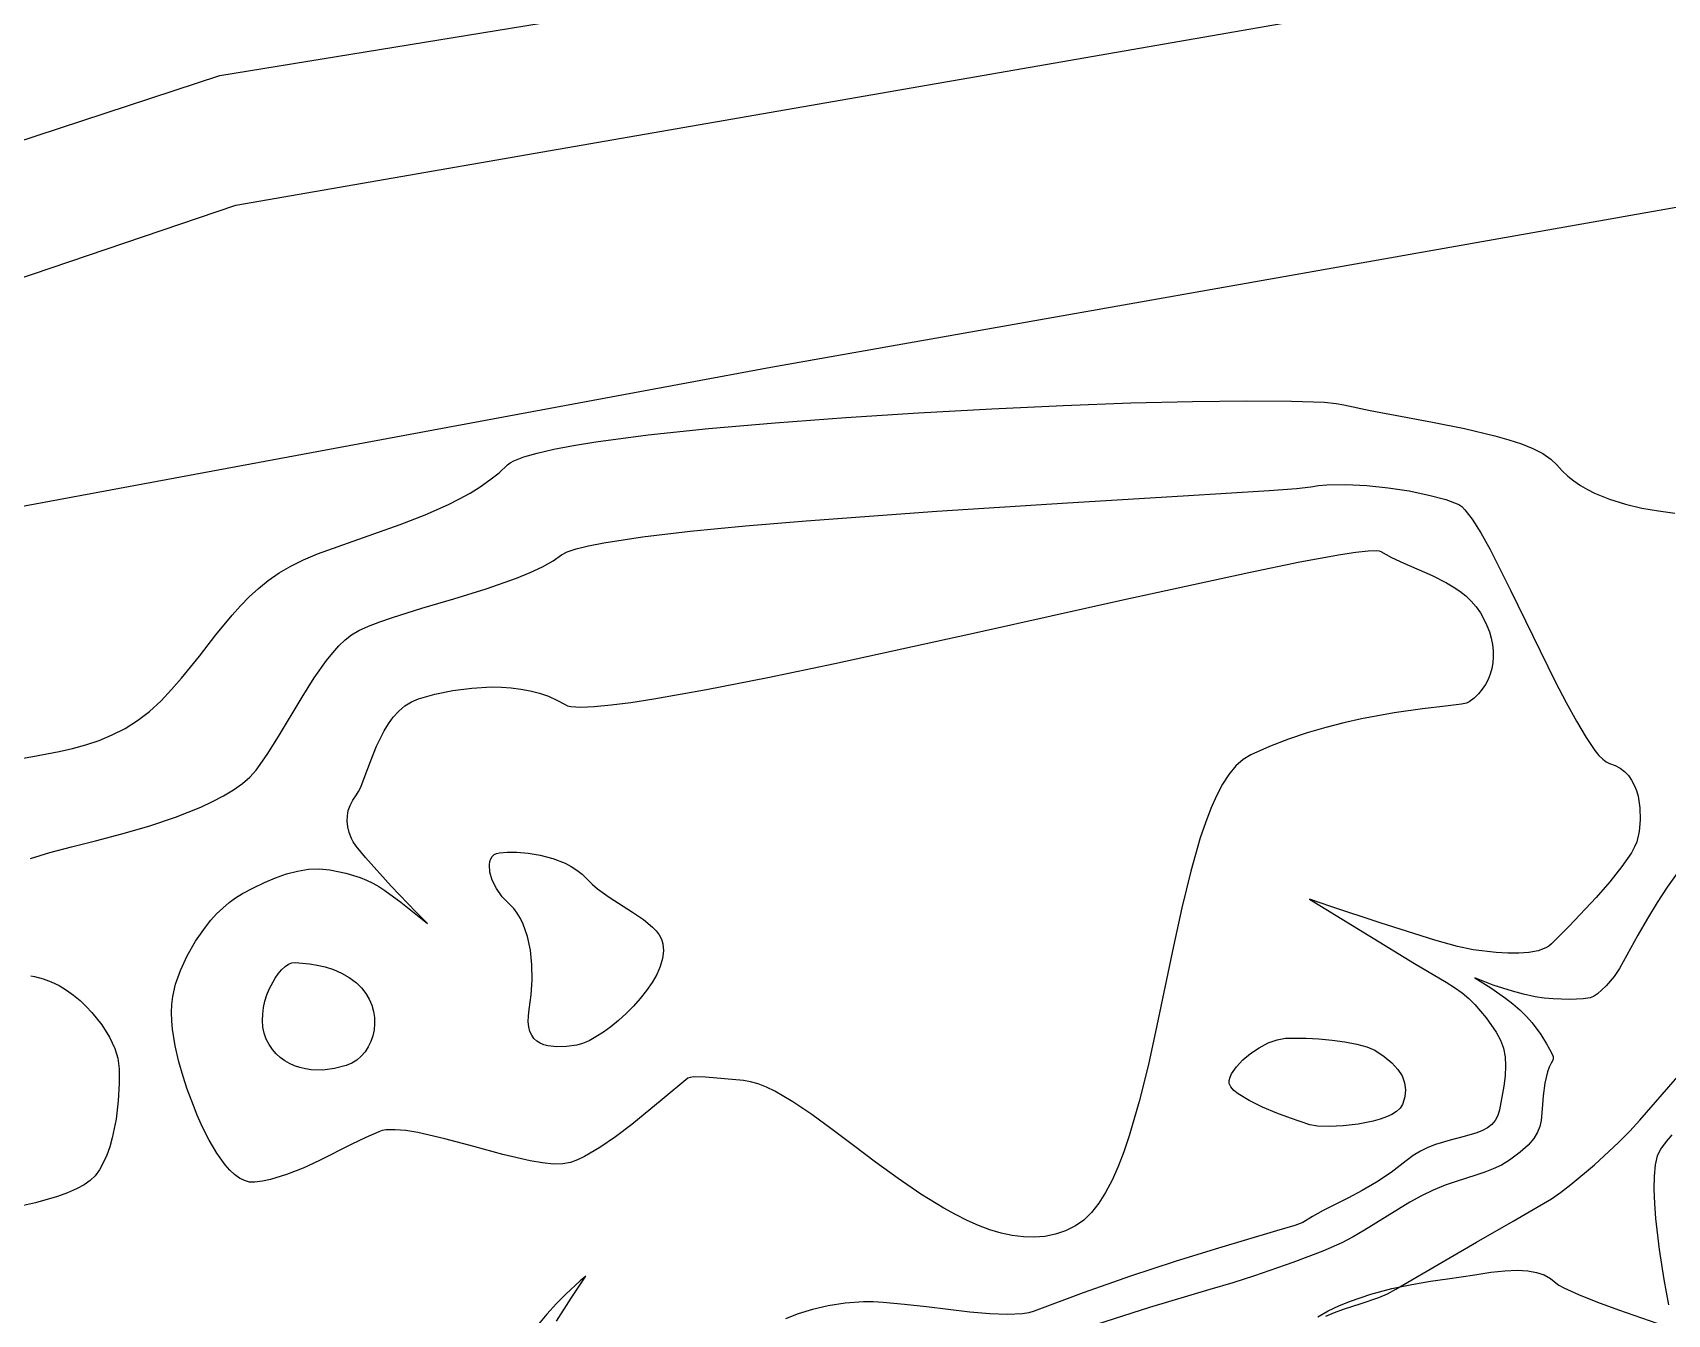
# Model space of a CAD drawing. Header units: millimetres. Extents: x 2 to 2848, y 1 to 2248.
# Drawn here: x 1730 to 2238, y 1306 to 1705 of the extents above; entities that cross this region are included whole.
import ezdxf

# ---------------------------------------------------------------- set-up
doc = ezdxf.new("R2010")
doc.units = ezdxf.units.MM
for name, color, linetype in [('1000m', 7, 'CONTINUOUS'), ('100m', 7, 'CONTINUOUS'), ('1500m', 7, 'CONTINUOUS'), ('2000m', 7, 'CONTINUOUS'), ('200m', 7, 'CONTINUOUS'), ('500m', 7, 'CONTINUOUS'), ('河川・湖沼', 7, 'CONTINUOUS'), ('海岸線', 7, 'CONTINUOUS')]:
    doc.layers.add(name, color=color, linetype=linetype)

msp = doc.modelspace()

# ---------------------------------------------------------------- linework, layer by layer
at = {"layer": '1000m', "color": 1}
for points in [[(1729.308508, 1448.112148), (1735.328291, 1450.018493), (1742.0209, 1451.77911), (1749.512458, 1453.616205), (1757.65203, 1455.760259), (1766.070646, 1458.220573), (1774.399338, 1461.00645), (1782.269137, 1464.12719), (1785.91665, 1465.816041), (1789.311077, 1467.592096), (1792.406296, 1469.456518), (1795.156187, 1471.410469), (1797.514629, 1473.455112), (1799.4355, 1475.59161), (1802.868385, 1480.448676), (1806.409783, 1486.071588), (1813.756113, 1498.312701), (1817.530044, 1504.27978), (1821.350486, 1509.710457), (1823.273305, 1512.122907), (1825.201938, 1514.279171), (1827.134449, 1516.138554), (1829.0689, 1517.66036), (1831.366684, 1519.00356), (1834.329544, 1520.356836), (1837.866013, 1521.724065), (1841.884623, 1523.109122), (1851.002401, 1525.948225), (1860.951138, 1528.90515), (1870.999094, 1532.010903), (1880.414533, 1535.29649), (1884.656389, 1537.016411), (1888.465714, 1538.792917), (1891.75104, 1540.629885), (1894.4209, 1542.53119), (1896.149212, 1543.493018), (1898.954556, 1544.443218), (1902.765025, 1545.381016), (1907.508715, 1546.305637), (1919.508133, 1548.112245), (1934.377567, 1549.856842), (1951.541773, 1551.533225), (1970.425508, 1553.135195), (2011.050588, 1556.091087), (2051.650856, 1558.67491), (2087.624364, 1560.837052), (2114.369162, 1562.527905), (2122.842685, 1563.181096), (2127.2833, 1563.69786), (2129.66359, 1564.074387), (2132.310916, 1564.316427), (2138.234595, 1564.429598), (2144.710174, 1564.102486), (2151.393488, 1563.400202), (2157.940371, 1562.387861), (2164.006661, 1561.130573), (2169.248192, 1559.693452), (2173.3208, 1558.14161), (2174.218086, 1557.545925), (2175.218757, 1556.569741), (2177.50351, 1553.578579), (2180.121574, 1549.373538), (2183.019463, 1544.160032), (2189.440777, 1531.529278), (2196.339575, 1517.329629), (2203.287976, 1503.204394), (2206.647065, 1496.683216), (2209.8581, 1490.796884), (2212.867596, 1485.75081), (2215.622068, 1481.750409), (2216.886956, 1480.206528), (2218.068031, 1479.001094), (2219.158608, 1478.159786), (2220.152, 1477.70828), (2221.930128, 1477.086096), (2223.500129, 1476.228268), (2224.870918, 1475.159599), (2226.051408, 1473.904895), (2227.050513, 1472.488961), (2227.877148, 1470.936601), (2228.540227, 1469.272619), (2229.048663, 1467.521821), (2229.637263, 1463.858995), (2229.714261, 1460.146559), (2229.350969, 1456.582951), (2228.6187, 1453.36661), (2227.972753, 1451.745585), (2226.960934, 1449.886202), (2224.03812, 1445.615145), (2220.247137, 1440.879), (2215.984863, 1436.003329), (2207.633948, 1427.135653), (2202.1604, 1421.61661), (2201.334182, 1420.926839), (2200.352708, 1420.341744), (2197.977275, 1419.461203), (2195.140667, 1418.926227), (2191.94945, 1418.688057), (2188.510189, 1418.697934), (2184.92945, 1418.907098), (2177.7698, 1419.72825), (2172.925491, 1420.787318), (2165.915636, 1422.756338), (2148.865463, 1428.128285), (2133.551633, 1433.252184), (2126.9065, 1435.53613), (2145.351138, 1424.210747), (2159.594514, 1415.531577), (2169.352, 1409.71036), (2171.976149, 1408.084621), (2174.321238, 1406.378266), (2176.430676, 1404.585095), (2178.347875, 1402.698906), (2180.116246, 1400.713499), (2181.7792, 1398.622671), (2184.9625, 1394.09995), (2186.310212, 1391.676325), (2187.211444, 1389.147281), (2187.715804, 1386.48181), (2187.8729, 1383.648907), (2187.73234, 1380.617567), (2187.343731, 1377.356783), (2186.0208, 1370.02286), (2185.471844, 1368.205647), (2184.635591, 1366.694718), (2183.537316, 1365.448012), (2182.202297, 1364.423469), (2180.655809, 1363.57903), (2178.923129, 1362.872634), (2175.0003, 1361.705732), (2170.636021, 1360.586284), (2166.032503, 1359.177809), (2163.704221, 1358.260037), (2161.391959, 1357.143828), (2159.120993, 1355.787122), (2156.9166, 1354.14786), (2152.271457, 1350.571009), (2147.69847, 1347.517539), (2143.251476, 1344.894477), (2138.984313, 1342.608852), (2131.204823, 1338.678027), (2127.800172, 1336.846883), (2124.7907, 1334.98129), (2122.329593, 1334.077441), (2116.678092, 1332.369663), (2097.625038, 1326.694852), (2085.134047, 1322.804088), (2071.273789, 1318.261928), (2056.499546, 1313.106508), (2041.2666, 1307.37596), (2039.648532, 1306.890624), (2037.725166, 1306.566428), (2033.074075, 1306.338513), (2027.53639, 1306.566323), (2021.335175, 1307.123971), (2007.834413, 1308.725222), (2000.980993, 1309.517046), (1994.3563, 1310.13515), (1991.282769, 1310.292128), (1988.295321, 1310.298514), (1982.594697, 1309.914129), (1977.286468, 1309.091236), (1972.402675, 1307.939075), (1967.975361, 1306.566887), (1964.036566, 1305.083911)], [(1892.867089, 1304.342537), (1897.354188, 1311.494369), (1901.9528, 1318.31699), (1900.17937, 1316.814568), (1895.700438, 1312.673576), (1892.840793, 1309.785307), (1889.778036, 1306.443424), (1886.66992, 1302.716603)]]:
    msp.add_lwpolyline(points, dxfattribs=at)
at = {"layer": '100m', "color": 1}
msp.add_lwpolyline([(1471.43878, 1542.12634), (1793.1408, 1651.22711), (2487.3993, 1771.9933)], dxfattribs=at)
at = {"layer": '1500m', "color": 1}
for points in [[(1795.2022, 1437.22706), (1798.618014, 1439.033793), (1802.051747, 1440.689657), (1805.490968, 1442.143334), (1808.92325, 1443.343505), (1812.336163, 1444.238854), (1815.717278, 1444.778063), (1819.054167, 1444.909814), (1822.3344, 1444.58279), (1827.360923, 1443.54575), (1831.773412, 1442.238114), (1833.805864, 1441.435245), (1835.75257, 1440.507634), (1837.63612, 1439.436249), (1839.4791, 1438.20206), (1844.378225, 1434.548592), (1848.6004, 1431.246236), (1852.6787, 1427.93293), (1849.214042, 1431.467978), (1841.471637, 1439.55752), (1833.428839, 1448.428149), (1830.537715, 1451.977182), (1829.592233, 1453.32377), (1829.063, 1454.30646), (1828.410272, 1456.212239), (1827.973077, 1458.013973), (1827.765346, 1459.734506), (1827.801012, 1461.396684), (1828.094009, 1463.02335), (1828.658267, 1464.63735), (1829.50772, 1466.261529), (1830.6563, 1467.91873), (1831.31144, 1468.95651), (1831.971903, 1470.339651), (1833.36732, 1473.940946), (1834.959606, 1478.320473), (1836.865812, 1483.076091), (1839.202992, 1487.805658), (1840.569776, 1490.035003), (1842.088198, 1492.107033), (1843.77289, 1493.971479), (1845.638483, 1495.578074), (1847.699609, 1496.87655), (1849.9709, 1497.81664), (1855.040877, 1499.212937), (1860.616253, 1500.354986), (1866.532696, 1501.137368), (1872.625875, 1501.454661), (1875.687386, 1501.405956), (1878.731457, 1501.201447), (1881.737545, 1500.827956), (1884.685109, 1500.272305), (1887.553609, 1499.521318), (1890.322501, 1498.561816), (1892.971245, 1497.380623), (1895.4793, 1495.96456), (1896.24645, 1495.630135), (1897.325682, 1495.393745), (1900.379625, 1495.202723), (1904.559591, 1495.366795), (1909.784044, 1495.861261), (1915.971445, 1496.661423), (1923.040257, 1497.74258), (1939.495962, 1500.649083), (1958.498861, 1504.383175), (1979.39665, 1508.74726), (2024.2677, 1518.575029), (2068.890706, 1528.551625), (2108.047262, 1537.096285), (2123.94487, 1540.337651), (2136.518962, 1542.628245), (2141.355847, 1543.355255), (2145.117239, 1543.770473), (2147.721603, 1543.849202), (2148.564418, 1543.754663), (2149.0874, 1543.56674), (2152.360062, 1541.738946), (2156.268344, 1539.95766), (2165.0616, 1536.125337), (2169.48149, 1533.869661), (2171.595513, 1532.61218), (2173.606831, 1531.251216), (2175.486377, 1529.77398), (2177.205082, 1528.167682), (2178.733879, 1526.419532), (2180.0437, 1524.51674), (2181.145168, 1522.529122), (2182.068588, 1520.540074), (2182.814356, 1518.557183), (2183.38287, 1516.588033), (2183.774528, 1514.640212), (2183.989727, 1512.721306), (2184.028864, 1510.8389), (2183.892337, 1509.000581), (2183.580544, 1507.213935), (2183.093881, 1505.486548), (2182.432746, 1503.826005), (2181.597536, 1502.239894), (2180.588649, 1500.735799), (2179.406483, 1499.321308), (2178.051434, 1498.004006), (2176.5239, 1496.79148), (2175.666254, 1496.456077), (2174.118183, 1496.144139), (2169.155709, 1495.491907), (2162.046356, 1494.637295), (2153.2, 1493.382811), (2143.026519, 1491.530966), (2137.570194, 1490.319318), (2131.935791, 1488.88427), (2126.174545, 1487.201136), (2120.337692, 1485.245231), (2114.476465, 1482.991868), (2108.6421, 1480.41636), (2106.245487, 1478.944784), (2103.993502, 1476.893734), (2101.876166, 1474.301115), (2099.883502, 1471.204834), (2098.00553, 1467.642796), (2096.232274, 1463.652907), (2094.553755, 1459.273074), (2092.959994, 1454.541202), (2089.986834, 1444.172965), (2087.23297, 1432.851445), (2084.618576, 1420.87989), (2082.063825, 1408.561546), (2079.488892, 1396.199663), (2076.813952, 1384.097486), (2073.959177, 1372.558266), (2070.844744, 1361.885248), (2069.165209, 1356.96833), (2067.390825, 1352.38168), (2065.511613, 1348.163206), (2063.517595, 1344.350812), (2061.398793, 1340.982404), (2059.145229, 1338.095889), (2056.746924, 1335.729172), (2054.1939, 1333.92016), (2051.090409, 1332.388455), (2047.907232, 1331.303931), (2044.651541, 1330.640859), (2041.330512, 1330.37351), (2037.951317, 1330.476158), (2034.521131, 1330.923074), (2031.047128, 1331.68853), (2027.536481, 1332.746799), (2023.996365, 1334.072151), (2020.433952, 1335.638859), (2016.856418, 1337.421196), (2013.270935, 1339.393433), (2006.104821, 1343.804695), (1998.993, 1348.666821), (1991.992864, 1353.773988), (1985.161802, 1358.920372), (1978.557207, 1363.900148), (1972.236469, 1368.507493), (1966.256978, 1372.536583), (1960.676126, 1375.781593), (1958.053124, 1377.045749), (1955.551303, 1378.0367), (1953.177837, 1378.72872), (1950.9399, 1379.09608), (1939.09105, 1380.14149), (1935.477169, 1380.231346), (1934.331224, 1380.101542), (1933.6577, 1379.82991), (1925.721023, 1373.185313), (1916.188262, 1365.400675), (1911.201547, 1361.64539), (1906.269645, 1358.282554), (1901.543837, 1355.537988), (1899.305492, 1354.468124), (1897.1754, 1353.63751), (1894.800365, 1353.173607), (1891.868456, 1353.143351), (1888.460478, 1353.484167), (1884.657239, 1354.133478), (1876.1882, 1356.107282), (1867.107787, 1358.564156), (1858.062452, 1361.003492), (1849.698642, 1362.924682), (1845.974325, 1363.534532), (1842.662808, 1363.827117), (1839.844898, 1363.739862), (1838.646297, 1363.534239), (1837.6014, 1363.21019), (1833.503428, 1361.400461), (1828.995114, 1359.180316), (1819.156962, 1354.241209), (1814.031878, 1351.888462), (1808.905955, 1349.85773), (1803.88157, 1348.33212), (1801.439447, 1347.815957), (1799.0611, 1347.49474), (1797.433931, 1347.554199), (1795.836716, 1348.006401), (1794.275369, 1348.808068), (1792.755806, 1349.915918), (1791.283941, 1351.28667), (1789.865687, 1352.877044), (1787.213675, 1356.543534), (1784.847084, 1360.569142), (1782.813231, 1364.607623), (1781.159431, 1368.312731), (1779.933, 1371.33822), (1778.012834, 1376.473671), (1776.711165, 1380.396741), (1775.4058, 1384.944368), (1774.26476, 1389.907294), (1773.456066, 1395.076266), (1773.228855, 1397.672626), (1773.147739, 1400.242026), (1773.233719, 1402.75831), (1773.5078, 1405.19532), (1774.396911, 1409.044428), (1775.909448, 1413.326803), (1777.994084, 1417.847935), (1780.599487, 1422.413313), (1783.67433, 1426.828424), (1785.371751, 1428.918846), (1787.167283, 1430.89876), (1789.05451, 1432.743853), (1791.027016, 1434.429809), (1793.078385, 1435.932316), (1795.2022, 1437.22706)], [(2147.172, 1388.50762), (2150.135531, 1386.566662), (2152.53838, 1384.59893), (2154.391204, 1382.594414), (2155.704663, 1380.5431), (2156.489413, 1378.434978), (2156.756114, 1376.260035), (2156.515424, 1374.008259), (2155.778, 1371.66964), (2155.072131, 1370.533494), (2153.972169, 1369.508615), (2152.531281, 1368.592263), (2150.802633, 1367.781696), (2148.839393, 1367.074175), (2146.694727, 1366.466958), (2142.073788, 1365.542476), (2137.365149, 1364.986325), (2132.994148, 1364.776581), (2129.38612, 1364.891317), (2126.9664, 1365.30861), (2120.997116, 1367.366589), (2116.764967, 1368.965611), (2112.326725, 1370.827726), (2108.151574, 1372.865237), (2104.708697, 1374.990446), (2103.408481, 1376.058532), (2102.467278, 1377.115656), (2101.943735, 1378.150856), (2101.8965, 1379.15317), (2102.204991, 1380.159411), (2102.698197, 1381.204568), (2104.170791, 1383.356819), (2106.178345, 1385.500301), (2108.584925, 1387.525391), (2111.254596, 1389.322467), (2114.051422, 1390.781905), (2116.839468, 1391.794084), (2119.4828, 1392.24938), (2125.921369, 1392.256207), (2129.836238, 1392.042939), (2133.90835, 1391.675145), (2137.907843, 1391.14527), (2141.604856, 1390.44576), (2144.769529, 1389.569062), (2147.172, 1388.50762)]]:
    msp.add_lwpolyline(points, close=True, dxfattribs=at)
msp.add_lwpolyline([(1729.429133, 1411.611123), (1730.5971, 1411.48663), (1730.5971, 1411.48663), (1733.232939, 1410.77819), (1735.764065, 1409.812452), (1738.183765, 1408.619454), (1740.485322, 1407.229231), (1742.662022, 1405.671822), (1744.707149, 1403.977263), (1746.613988, 1402.175591), (1748.375825, 1400.296844), (1751.437629, 1396.42827), (1753.838841, 1392.611837), (1755.525738, 1389.087842), (1756.4446, 1386.09658), (1756.823581, 1382.724462), (1756.891575, 1378.162186), (1756.596081, 1372.806473), (1755.8846, 1367.05404), (1754.704631, 1361.301607), (1753.922558, 1358.549366), (1753.003675, 1355.945894), (1751.94142, 1353.540781), (1750.729231, 1351.383618), (1749.360545, 1349.523995), (1747.8288, 1348.0115), (1745.95057, 1346.703913), (1743.594259, 1345.435584), (1740.83105, 1344.220976), (1737.732123, 1343.074554), (1730.811848, 1341.044121), (1723.402887, 1339.459996)], dxfattribs=at)
at = {"layer": '2000m', "color": 1}
for points in [[(1925.9063, 1421.61667), (1926.099088, 1419.401521), (1925.807784, 1417.055269), (1925.082895, 1414.613073), (1923.974927, 1412.110092), (1922.534386, 1409.581487), (1920.811778, 1407.062417), (1918.85761, 1404.588041), (1916.722387, 1402.193519), (1914.456617, 1399.914011), (1912.110805, 1397.784676), (1909.735457, 1395.840675), (1907.38108, 1394.117166), (1905.098179, 1392.649309), (1902.937262, 1391.472265), (1900.948833, 1390.621192), (1899.1834, 1390.13125), (1895.953089, 1389.675464), (1892.887113, 1389.560742), (1890.100192, 1389.880102), (1888.847229, 1390.23163), (1887.70705, 1390.726561), (1886.693996, 1391.376521), (1885.822408, 1392.193138), (1885.106625, 1393.188039), (1884.560988, 1394.37285), (1884.199836, 1395.7592), (1884.037511, 1397.358715), (1884.088352, 1399.183023), (1884.3667, 1401.24375), (1884.995093, 1405.73495), (1885.276212, 1410.384278), (1885.185257, 1415.05221), (1884.697425, 1419.599219), (1883.787915, 1423.885778), (1882.431925, 1427.772362), (1881.57875, 1429.522062), (1880.604654, 1431.119445), (1879.506537, 1432.547071), (1878.2813, 1433.7875), (1875.952749, 1436.206475), (1874.138898, 1438.802183), (1872.858352, 1441.428896), (1872.129713, 1443.940887), (1871.971584, 1446.192429), (1872.112275, 1447.174991), (1872.40257, 1448.037793), (1872.844795, 1448.762619), (1873.441274, 1449.331253), (1874.194334, 1449.725478), (1875.1063, 1449.92708), (1877.471024, 1450.073842), (1880.480666, 1450.059374), (1883.961593, 1449.796859), (1887.740175, 1449.19948), (1891.642779, 1448.180421), (1895.495772, 1446.652866), (1897.349405, 1445.671272), (1899.125523, 1444.529998), (1900.802423, 1443.218191), (1902.3584, 1441.725), (1903.912908, 1440.189136), (1905.581934, 1438.748287), (1909.155922, 1436.102088), (1916.494325, 1431.404878), (1919.828273, 1429.155684), (1922.651741, 1426.840645), (1923.804784, 1425.627468), (1924.749494, 1424.360671), (1925.458968, 1423.027867), (1925.9063, 1421.61667)], [(1830.6563, 1409.44584), (1832.246592, 1407.884703), (1833.560998, 1406.194824), (1834.60753, 1404.402563), (1835.394198, 1402.534283), (1835.929017, 1400.616346), (1836.219996, 1398.675114), (1836.275149, 1396.73695), (1836.102488, 1394.828215), (1835.710023, 1392.975272), (1835.105768, 1391.204482), (1834.297734, 1389.542208), (1833.293933, 1388.014812), (1832.102377, 1386.648656), (1830.731078, 1385.470103), (1829.188049, 1384.505513), (1827.4813, 1383.78125), (1823.851547, 1382.831437), (1820.172186, 1382.38392), (1816.542435, 1382.469704), (1814.777169, 1382.722273), (1813.061513, 1383.119795), (1811.407868, 1383.666145), (1809.828639, 1384.365198), (1808.336226, 1385.220831), (1806.943033, 1386.23692), (1805.661461, 1387.417339), (1804.503913, 1388.765965), (1803.482792, 1390.286673), (1802.6105, 1391.98334), (1801.955748, 1393.823344), (1801.564547, 1395.752102), (1801.415193, 1397.740546), (1801.485983, 1399.759609), (1801.755211, 1401.780222), (1802.201174, 1403.773317), (1802.802168, 1405.709827), (1803.536488, 1407.560682), (1805.31829, 1410.889161), (1806.322364, 1412.308648), (1807.372948, 1413.52621), (1808.448338, 1414.512778), (1809.526829, 1415.239284), (1810.586718, 1415.676661), (1811.6063, 1415.79584), (1815.99125, 1415.400417), (1818.414202, 1414.998614), (1820.918225, 1414.410655), (1823.448882, 1413.598969), (1825.951738, 1412.525985), (1828.372355, 1411.154133), (1830.6563, 1409.44584)]]:
    msp.add_lwpolyline(points, close=True, dxfattribs=at)
at = {"layer": '200m', "color": 1}
msp.add_lwpolyline([(1471.24511, 1510.21372), (1959.4704, 1600.86912), (2463.7246, 1689.9479)], dxfattribs=at)
at = {"layer": '500m', "color": 1}
for points in [[(1722.308022, 1478.538649), (1730.016654, 1479.838037), (1738.163775, 1481.356674), (1742.319553, 1482.316054), (1746.486293, 1483.471657), (1750.63111, 1484.870623), (1754.721116, 1486.560087), (1758.723424, 1488.587188), (1762.605149, 1490.999062), (1766.333403, 1493.842847), (1769.8753, 1497.16568), (1773.175845, 1500.724477), (1776.231932, 1504.23778), (1781.790509, 1511.086249), (1786.910595, 1517.627775), (1791.95175, 1523.779046), (1794.555092, 1526.682301), (1797.273536, 1529.456749), (1800.152029, 1532.091977), (1803.235516, 1534.57757), (1806.568941, 1536.903116), (1810.19725, 1539.058198), (1814.165388, 1541.032405), (1818.5183, 1542.81532), (1836.069594, 1549.036016), (1844.262041, 1551.970969), (1852.007225, 1554.976081), (1859.2613, 1558.191668), (1862.690469, 1559.922238), (1865.980419, 1561.758046), (1869.125667, 1563.716631), (1872.120734, 1565.815531), (1874.960139, 1568.072288), (1877.6384, 1570.50444), (1878.441366, 1571.133353), (1879.545951, 1571.757068), (1882.621625, 1572.98784), (1886.788716, 1574.194633), (1891.970517, 1575.375321), (1898.090325, 1576.527782), (1905.071432, 1577.649892), (1921.310727, 1579.79456), (1940.074756, 1581.792334), (1960.749876, 1583.626223), (1982.722443, 1585.279236), (2005.378812, 1586.73438), (2028.105341, 1587.974665), (2050.288385, 1588.983099), (2071.3143, 1589.74269), (2090.569442, 1590.236448), (2107.440167, 1590.44738), (2121.312831, 1590.358495), (2131.57379, 1589.952803), (2135.158116, 1589.625843), (2137.6094, 1589.21331), (2145.811339, 1587.427196), (2155.166505, 1585.658623), (2165.109246, 1583.819892), (2175.073913, 1581.823305), (2184.494852, 1579.581164), (2188.824659, 1578.340606), (2192.806414, 1577.005772), (2196.369412, 1575.565701), (2199.442947, 1574.00943), (2201.956312, 1572.325997), (2203.8388, 1570.50444), (2205.4592, 1568.687907), (2207.225397, 1567.022106), (2209.125334, 1565.499909), (2211.146952, 1564.114193), (2213.278192, 1562.85783), (2215.506996, 1561.723697), (2220.209063, 1559.793615), (2225.156684, 1558.266943), (2230.253392, 1557.086678), (2235.40272, 1556.195814), (2240.5082, 1555.53735)], [(2241.160019, 1443.526863), (2238.044414, 1439.175155), (2234.970875, 1434.454558), (2231.950333, 1429.467893), (2228.993719, 1424.317983), (2223.316, 1413.93972), (2221.615627, 1411.411695), (2219.160237, 1408.564338), (2216.482455, 1406.113711), (2215.22661, 1405.260942), (2214.1149, 1404.77588), (2211.951806, 1404.511423), (2207.844225, 1404.346999), (2202.620381, 1404.494077), (2199.848681, 1404.750515), (2197.1085, 1405.16413), (2193.479136, 1405.941843), (2190.028128, 1406.85278), (2184.0379, 1408.782235), (2179.891247, 1410.36831), (2178.3416, 1411.02682), (2183.288088, 1407.949408), (2187.83923, 1404.760331), (2190.158285, 1402.945026), (2192.325, 1401.05562), (2194.349783, 1399.032594), (2196.100716, 1397.041282), (2198.825775, 1393.375665), (2200.589672, 1390.502498), (2201.4819, 1388.86551), (2202.232103, 1387.543079), (2202.640775, 1386.56773), (2202.609234, 1385.654406), (2202.0388, 1384.51805), (2201.403994, 1383.313978), (2200.864702, 1381.844567), (2200.040562, 1378.314761), (2199.502192, 1374.3387), (2199.1854, 1370.32645), (2198.891927, 1366.656037), (2198.502516, 1364.854178), (2197.783062, 1363.014004), (2196.60737, 1361.090105), (2194.849242, 1359.037071), (2192.382484, 1356.809493), (2189.0809, 1354.36196), (2186.577077, 1352.844666), (2184.022375, 1351.633125), (2181.375423, 1350.623763), (2178.59485, 1349.713011), (2172.46735, 1347.773047), (2169.03768, 1346.536692), (2165.3089, 1344.98466), (2161.707555, 1343.228825), (2158.137216, 1341.252178), (2151.063575, 1336.917968), (2144.036022, 1332.545068), (2140.523292, 1330.52006), (2137.0026, 1328.69652), (2131.067011, 1326.105241), (2121.774263, 1322.509255), (2109.835383, 1318.364419), (2103.09584, 1316.228637), (2095.9614, 1314.12659), (2077.146927, 1308.598604), (2060.686113, 1303.305491)], [(2238.604684, 1309.419636), (2237.192859, 1317.281561), (2235.76065, 1326.556891), (2234.622104, 1336.246764), (2234.261093, 1340.935009), (2234.091266, 1345.352316), (2234.151877, 1349.373826), (2234.482182, 1352.874682), (2235.121438, 1355.730026), (2235.56919, 1356.876613), (2236.1089, 1357.815), (2237.851042, 1360.111446), (2239.693203, 1362.272698)], [(2129.46855, 1305.604874), (2132.7041, 1307.49329), (2136.037622, 1309.034637), (2139.376853, 1310.405422), (2146.011995, 1312.68551), (2152.488637, 1314.433975), (2158.685888, 1315.751235), (2164.482859, 1316.737709), (2169.758661, 1317.493817), (2178.2632, 1318.71661), (2183.290636, 1319.50734), (2187.679398, 1319.970089), (2191.480496, 1320.111549), (2194.744938, 1319.938413), (2197.52373, 1319.457372), (2199.867883, 1318.67512), (2201.828403, 1317.598349), (2203.4563, 1316.23375), (2204.401539, 1315.529554), (2205.960938, 1314.672171), (2210.549586, 1312.607467), (2216.476981, 1310.258884), (2222.997863, 1307.845671), (2234.839033, 1303.702343)]]:
    msp.add_lwpolyline(points, dxfattribs=at)
at = {"layer": '河川・湖沼', "color": 4}
msp.add_lwpolyline([(2131.9429, 1305.82564), (2134.693799, 1307.021115), (2137.451608, 1308.025854), (2142.962687, 1309.761302), (2148.425598, 1311.628342), (2151.123197, 1312.79757), (2153.7898, 1314.22333), (2169.341662, 1323.355696), (2178.86, 1328.90997), (2190.20185, 1335.403646), (2196.447125, 1338.980105), (2202.105, 1342.38843), (2204.926961, 1344.311867), (2208.184703, 1346.780189), (2215.487825, 1352.903175), (2222.974959, 1359.860768), (2226.462717, 1363.372349), (2229.6067, 1366.75635), (2243.506, 1382.72497)], dxfattribs=at)
at = {"layer": '海岸線', "color": 4}
msp.add_lwpolyline([(1467.53363, 1586.2205), (1788.1875, 1691.60201), (2132.4075, 1747.738779)], dxfattribs=at)

doc.saveas('drawing.dxf')
